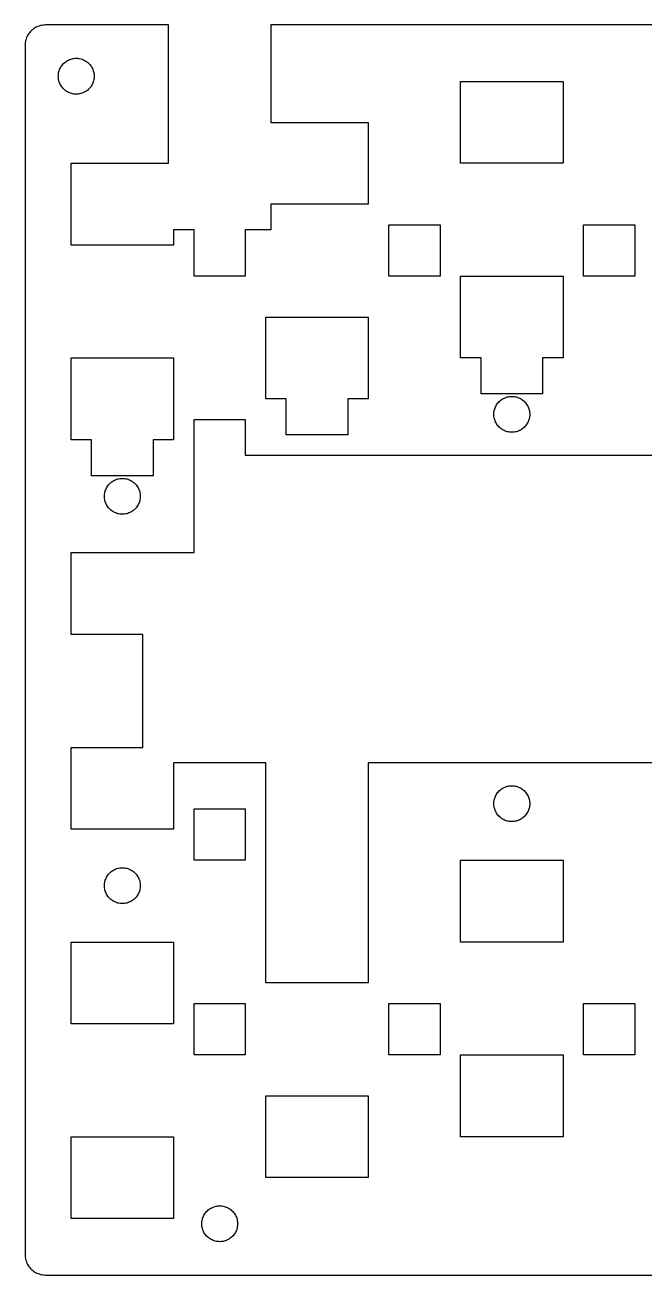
# Model space of a CAD drawing. Header units: metres. Extents: x 0 to 133, y 0 to 122.
# Drawn here: x 0 to 60.5, y 0 to 122 of the extents above; entities that cross this region are included whole.
import ezdxf

# ---------------------------------------------------------------- set-up
doc = ezdxf.new("R2010")
doc.units = ezdxf.units.M

msp = doc.modelspace()

# ---------------------------------------------------------------- linework, layer by layer
for p, q in [((2, 122), (1.8744, 121.996)), ((14, 122), (2, 122)), ((14, 108.5), (14, 122)), ((109, 122), (24, 122)), ((24, 122), (24, 112.5)), ((0.19034, 120.852), (0.14044, 120.736)), ((0.24738, 120.964), (0.19034, 120.852)), ((0.31134, 121.072), (0.24738, 120.964)), ((0.38196, 121.176), (0.31134, 121.072)), ((0.45897, 121.275), (0.38196, 121.176)), ((0.54205, 121.369), (0.45897, 121.275)), ((0.63091, 121.458), (0.54205, 121.369)), ((0.72514, 121.541), (0.63091, 121.458)), ((0.82442, 121.618), (0.72514, 121.541)), ((0.92834, 121.689), (0.82442, 121.618)), ((1.03648, 121.753), (0.92834, 121.689)), ((1.14844, 121.81), (1.03648, 121.753)), ((1.26375, 121.86), (1.14844, 121.81)), ((1.38196, 121.902), (1.26375, 121.86)), ((1.50261, 121.937), (1.38196, 121.902)), ((1.62523, 121.965), (1.50261, 121.937)), ((1.74933, 121.984), (1.62523, 121.965)), ((1.8744, 121.996), (1.74933, 121.984)), ((0.00394, 120.126), (0, 120)), ((0, 120), (0, 2)), ((0.01576, 120.251), (0.00394, 120.126)), ((0.03542, 120.375), (0.01576, 120.251)), ((0.06282, 120.497), (0.03542, 120.375)), ((0.09789, 120.618), (0.06282, 120.497)), ((0.14044, 120.736), (0.09789, 120.618)), ((3.80203, 118.276), (3.88451, 118.348)), ((3.88451, 118.348), (3.97137, 118.416)), ((3.97137, 118.416), (4.0623, 118.478)), ((4.0623, 118.478), (4.15692, 118.534)), ((4.15692, 118.534), (4.25488, 118.583)), ((4.25488, 118.583), (4.35577, 118.627)), ((4.35577, 118.627), (4.45921, 118.664)), ((4.45921, 118.664), (4.56479, 118.695)), ((4.56479, 118.695), (4.67207, 118.719)), ((4.67207, 118.719), (4.78065, 118.736)), ((4.78065, 118.736), (4.89011, 118.747)), ((4.89011, 118.747), (5, 118.75)), ((5, 118.75), (5.10988, 118.747)), ((5.10988, 118.747), (5.21933, 118.736)), ((5.21933, 118.736), (5.32791, 118.719)), ((5.32791, 118.719), (5.4352, 118.695)), ((5.4352, 118.695), (5.54077, 118.664)), ((5.54077, 118.664), (5.64421, 118.627)), ((5.64421, 118.627), (5.7451, 118.583)), ((5.7451, 118.583), (5.84306, 118.534)), ((5.84306, 118.534), (5.93768, 118.478)), ((5.93768, 118.478), (6.02861, 118.416)), ((6.02861, 118.416), (6.11548, 118.348)), ((6.11548, 118.348), (6.19795, 118.276)), ((3.25345, 117.11), (3.26379, 117.219)), ((3.26379, 117.219), (3.28099, 117.328)), ((3.28099, 117.328), (3.30498, 117.435)), ((3.30498, 117.435), (3.33565, 117.541)), ((3.33565, 117.541), (3.37288, 117.644)), ((3.37288, 117.644), (3.41655, 117.745)), ((3.41655, 117.745), (3.46646, 117.843)), ((3.46646, 117.843), (3.52242, 117.938)), ((3.52242, 117.938), (3.58421, 118.029)), ((3.58421, 118.029), (3.6516, 118.115)), ((3.6516, 118.115), (3.7243, 118.198)), ((3.7243, 118.198), (3.80203, 118.276)), ((6.19795, 118.276), (6.27568, 118.198)), ((6.27568, 118.198), (6.34839, 118.115)), ((6.34839, 118.115), (6.41577, 118.029)), ((6.41577, 118.029), (6.47757, 117.938)), ((6.47757, 117.938), (6.53352, 117.843)), ((6.53352, 117.843), (6.58344, 117.745)), ((6.58344, 117.745), (6.62711, 117.644)), ((6.62711, 117.644), (6.66434, 117.541)), ((6.66434, 117.541), (6.69501, 117.435)), ((6.69501, 117.435), (6.71899, 117.328)), ((6.71899, 117.328), (6.73619, 117.219)), ((6.73619, 117.219), (6.74654, 117.11)), ((3.25, 117), (3.25345, 117.11)), ((3.25345, 116.89), (3.25, 117)), ((3.26379, 116.781), (3.25345, 116.89)), ((3.28099, 116.672), (3.26379, 116.781)), ((3.30498, 116.565), (3.28099, 116.672)), ((3.33565, 116.459), (3.30498, 116.565)), ((3.37288, 116.356), (3.33565, 116.459)), ((3.41655, 116.255), (3.37288, 116.356)), ((3.46646, 116.157), (3.41655, 116.255)), ((3.52242, 116.062), (3.46646, 116.157)), ((3.58421, 115.971), (3.52242, 116.062)), ((3.6516, 115.885), (3.58421, 115.971)), ((6.41577, 115.971), (6.34839, 115.885)), ((6.47757, 116.062), (6.41577, 115.971)), ((6.53352, 116.157), (6.47757, 116.062)), ((6.58344, 116.255), (6.53352, 116.157)), ((6.62711, 116.356), (6.58344, 116.255)), ((6.66434, 116.459), (6.62711, 116.356)), ((6.69501, 116.565), (6.66434, 116.459)), ((6.71899, 116.672), (6.69501, 116.565)), ((6.73619, 116.781), (6.71899, 116.672)), ((6.74654, 116.89), (6.73619, 116.781)), ((6.74654, 117.11), (6.75, 117)), ((6.75, 117), (6.74654, 116.89)), ((42.5, 108.5), (42.5, 116.5)), ((42.5, 116.5), (52.5, 116.5)), ((52.5, 116.5), (52.5, 108.5)), ((3.7243, 115.802), (3.6516, 115.885)), ((3.80203, 115.724), (3.7243, 115.802)), ((3.88451, 115.652), (3.80203, 115.724)), ((3.97137, 115.584), (3.88451, 115.652)), ((4.0623, 115.522), (3.97137, 115.584)), ((4.15692, 115.466), (4.0623, 115.522)), ((4.25488, 115.417), (4.15692, 115.466)), ((4.35577, 115.373), (4.25488, 115.417)), ((4.45921, 115.336), (4.35577, 115.373)), ((4.56479, 115.305), (4.45921, 115.336)), ((4.67207, 115.281), (4.56479, 115.305)), ((4.78065, 115.264), (4.67207, 115.281)), ((4.89011, 115.253), (4.78065, 115.264)), ((5, 115.25), (4.89011, 115.253)), ((5.10988, 115.253), (5, 115.25)), ((5.21933, 115.264), (5.10988, 115.253)), ((5.32791, 115.281), (5.21933, 115.264)), ((5.4352, 115.305), (5.32791, 115.281)), ((5.54077, 115.336), (5.4352, 115.305)), ((5.64421, 115.373), (5.54077, 115.336)), ((5.7451, 115.417), (5.64421, 115.373)), ((5.84306, 115.466), (5.7451, 115.417)), ((5.93768, 115.522), (5.84306, 115.466)), ((6.02861, 115.584), (5.93768, 115.522)), ((6.11548, 115.652), (6.02861, 115.584)), ((6.19795, 115.724), (6.11548, 115.652)), ((6.27568, 115.802), (6.19795, 115.724)), ((6.34839, 115.885), (6.27568, 115.802)), ((24, 112.5), (33.5, 112.5)), ((33.5, 112.5), (33.5, 104.5)), ((4.5, 100.5), (4.5, 108.5)), ((4.5, 108.5), (14, 108.5)), ((52.5, 108.5), (42.5, 108.5)), ((33.5, 104.5), (24, 104.5)), ((24, 104.5), (24, 102)), ((35.5, 97.5), (35.5, 102.5)), ((35.5, 102.5), (40.5, 102.5)), ((40.5, 102.5), (40.5, 97.5)), ((54.5, 97.5), (54.5, 102.5)), ((54.5, 102.5), (59.5, 102.5)), ((59.5, 102.5), (59.5, 97.5)), ((16.5, 102), (14.5, 102)), ((14.5, 102), (14.5, 100.5)), ((16.5, 97.5), (16.5, 102)), ((24, 102), (21.5, 102)), ((21.5, 102), (21.5, 97.5)), ((14.5, 100.5), (4.5, 100.5)), ((21.5, 97.5), (16.5, 97.5)), ((40.5, 97.5), (35.5, 97.5)), ((42.5, 89.5), (42.5, 97.5)), ((42.5, 97.5), (52.5, 97.5)), ((52.5, 97.5), (52.5, 89.5)), ((59.5, 97.5), (54.5, 97.5)), ((23.5, 85.5), (23.5, 93.5)), ((23.5, 93.5), (33.5, 93.5)), ((33.5, 93.5), (33.5, 85.5)), ((4.5, 81.5), (4.5, 89.5)), ((4.5, 89.5), (14.5, 89.5)), ((14.5, 89.5), (14.5, 81.5)), ((44.5, 89.5), (42.5, 89.5)), ((44.5, 86), (44.5, 89.5)), ((52.5, 89.5), (50.5, 89.5)), ((50.5, 89.5), (50.5, 86)), ((25.5, 85.5), (23.5, 85.5)), ((25.5, 82), (25.5, 85.5)), ((33.5, 85.5), (31.5, 85.5)), ((31.5, 85.5), (31.5, 82)), ((50.5, 86), (44.5, 86)), ((46.3845, 85.3484), (46.4714, 85.4158)), ((46.4714, 85.4158), (46.5623, 85.4776)), ((46.5623, 85.4776), (46.6569, 85.5335)), ((46.6569, 85.5335), (46.7549, 85.5835)), ((46.7549, 85.5835), (46.8558, 85.6271)), ((46.8558, 85.6271), (46.9592, 85.6644)), ((46.9592, 85.6644), (47.0648, 85.695)), ((47.0648, 85.695), (47.1721, 85.719)), ((47.1721, 85.719), (47.2807, 85.7362)), ((47.2807, 85.7362), (47.3901, 85.7465)), ((47.3901, 85.7465), (47.5, 85.75)), ((47.5, 85.75), (47.6099, 85.7465)), ((47.6099, 85.7465), (47.7193, 85.7362)), ((47.7193, 85.7362), (47.8279, 85.719)), ((47.8279, 85.719), (47.9352, 85.695)), ((47.9352, 85.695), (48.0408, 85.6644)), ((48.0408, 85.6644), (48.1442, 85.6271)), ((48.1442, 85.6271), (48.2451, 85.5835)), ((48.2451, 85.5835), (48.3431, 85.5335)), ((48.3431, 85.5335), (48.4377, 85.4776)), ((48.4377, 85.4776), (48.5286, 85.4158)), ((48.5286, 85.4158), (48.6155, 85.3484)), ((45.7534, 84.1099), (45.7638, 84.2193)), ((45.7638, 84.2193), (45.781, 84.3279)), ((45.781, 84.3279), (45.805, 84.4352)), ((45.805, 84.4352), (45.8356, 84.5408)), ((45.8356, 84.5408), (45.8729, 84.6442)), ((45.8729, 84.6442), (45.9165, 84.7451)), ((45.9165, 84.7451), (45.9665, 84.8431)), ((45.9665, 84.8431), (46.0224, 84.9377)), ((46.0224, 84.9377), (46.0842, 85.0286)), ((46.0842, 85.0286), (46.1516, 85.1155)), ((46.1516, 85.1155), (46.2243, 85.198)), ((46.2243, 85.198), (46.302, 85.2757)), ((46.302, 85.2757), (46.3845, 85.3484)), ((48.6155, 85.3484), (48.698, 85.2757)), ((48.698, 85.2757), (48.7757, 85.198)), ((48.7757, 85.198), (48.8484, 85.1155)), ((48.8484, 85.1155), (48.9158, 85.0286)), ((48.9158, 85.0286), (48.9776, 84.9377)), ((48.9776, 84.9377), (49.0335, 84.8431)), ((49.0335, 84.8431), (49.0834, 84.7451)), ((49.0834, 84.7451), (49.1271, 84.6442)), ((49.1271, 84.6442), (49.1643, 84.5408)), ((49.1643, 84.5408), (49.195, 84.4352)), ((49.195, 84.4352), (49.219, 84.3279)), ((49.219, 84.3279), (49.2362, 84.2193)), ((49.2362, 84.2193), (49.2465, 84.1099)), ((16.5, 70.5), (16.5, 83.5)), ((16.5, 83.5), (21.5, 83.5)), ((21.5, 83.5), (21.5, 80)), ((45.75, 84), (45.7534, 84.1099)), ((45.7534, 83.8901), (45.75, 84)), ((45.7638, 83.7807), (45.7534, 83.8901)), ((45.781, 83.6721), (45.7638, 83.7807)), ((45.805, 83.5648), (45.781, 83.6721)), ((45.8356, 83.4592), (45.805, 83.5648)), ((45.8729, 83.3558), (45.8356, 83.4592)), ((45.9165, 83.2549), (45.8729, 83.3558)), ((45.9665, 83.1569), (45.9165, 83.2549)), ((46.0224, 83.0623), (45.9665, 83.1569)), ((46.0842, 82.9714), (46.0224, 83.0623)), ((46.1516, 82.8845), (46.0842, 82.9714)), ((48.9158, 82.9714), (48.8484, 82.8845)), ((48.9776, 83.0623), (48.9158, 82.9714)), ((49.0335, 83.1569), (48.9776, 83.0623)), ((49.0834, 83.2549), (49.0335, 83.1569)), ((49.1271, 83.3558), (49.0834, 83.2549)), ((49.1643, 83.4592), (49.1271, 83.3558)), ((49.195, 83.5648), (49.1643, 83.4592)), ((49.219, 83.6721), (49.195, 83.5648)), ((49.2362, 83.7807), (49.219, 83.6721)), ((49.2465, 83.8901), (49.2362, 83.7807)), ((49.2465, 84.1099), (49.25, 84)), ((49.25, 84), (49.2465, 83.8901)), ((31.5, 82), (25.5, 82)), ((46.2243, 82.802), (46.1516, 82.8845)), ((46.302, 82.7243), (46.2243, 82.802)), ((46.3845, 82.6516), (46.302, 82.7243)), ((46.4714, 82.5842), (46.3845, 82.6516)), ((46.5623, 82.5224), (46.4714, 82.5842)), ((46.6569, 82.4665), (46.5623, 82.5224)), ((46.7549, 82.4165), (46.6569, 82.4665)), ((46.8558, 82.3729), (46.7549, 82.4165)), ((46.9592, 82.3356), (46.8558, 82.3729)), ((47.0648, 82.305), (46.9592, 82.3356)), ((47.1721, 82.281), (47.0648, 82.305)), ((47.2807, 82.2638), (47.1721, 82.281)), ((47.3901, 82.2534), (47.2807, 82.2638)), ((47.5, 82.25), (47.3901, 82.2534)), ((47.6099, 82.2534), (47.5, 82.25)), ((47.7193, 82.2638), (47.6099, 82.2534)), ((47.8279, 82.281), (47.7193, 82.2638)), ((47.9352, 82.305), (47.8279, 82.281)), ((48.0408, 82.3356), (47.9352, 82.305)), ((48.1442, 82.3729), (48.0408, 82.3356)), ((48.2451, 82.4165), (48.1442, 82.3729)), ((48.3431, 82.4665), (48.2451, 82.4165)), ((48.4377, 82.5224), (48.3431, 82.4665)), ((48.5286, 82.5842), (48.4377, 82.5224)), ((48.6155, 82.6516), (48.5286, 82.5842)), ((48.698, 82.7243), (48.6155, 82.6516)), ((48.7757, 82.802), (48.698, 82.7243)), ((48.8484, 82.8845), (48.7757, 82.802)), ((6.5, 81.5), (4.5, 81.5)), ((6.5, 78), (6.5, 81.5)), ((14.5, 81.5), (12.5, 81.5)), ((12.5, 81.5), (12.5, 78)), ((21.5, 80), (111.5, 80)), ((12.5, 78), (6.5, 78)), ((7.96646, 76.8431), (8.02242, 76.9377)), ((8.02242, 76.9377), (8.08421, 77.0286)), ((8.08421, 77.0286), (8.1516, 77.1155)), ((8.1516, 77.1155), (8.2243, 77.198)), ((8.2243, 77.198), (8.30203, 77.2757)), ((8.30203, 77.2757), (8.38451, 77.3484)), ((8.38451, 77.3484), (8.47137, 77.4158)), ((8.47137, 77.4158), (8.5623, 77.4776)), ((8.5623, 77.4776), (8.65692, 77.5335)), ((8.65692, 77.5335), (8.75488, 77.5835)), ((8.75488, 77.5835), (8.85577, 77.6271)), ((8.85577, 77.6271), (8.95921, 77.6644)), ((8.95921, 77.6644), (9.06479, 77.695)), ((9.06479, 77.695), (9.17207, 77.719)), ((9.17207, 77.719), (9.28065, 77.7362)), ((9.28065, 77.7362), (9.39011, 77.7465)), ((9.39011, 77.7465), (9.5, 77.75)), ((9.5, 77.75), (9.60988, 77.7465)), ((9.60988, 77.7465), (9.71933, 77.7362)), ((9.71933, 77.7362), (9.82791, 77.719)), ((9.82791, 77.719), (9.9352, 77.695)), ((9.9352, 77.695), (10.0408, 77.6644)), ((10.0408, 77.6644), (10.1442, 77.6271)), ((10.1442, 77.6271), (10.2451, 77.5835)), ((10.2451, 77.5835), (10.3431, 77.5335)), ((10.3431, 77.5335), (10.4377, 77.4776)), ((10.4377, 77.4776), (10.5286, 77.4158)), ((10.5286, 77.4158), (10.6155, 77.3484)), ((10.6155, 77.3484), (10.698, 77.2757)), ((10.698, 77.2757), (10.7757, 77.198)), ((10.7757, 77.198), (10.8484, 77.1155)), ((10.8484, 77.1155), (10.9158, 77.0286)), ((10.9158, 77.0286), (10.9776, 76.9377)), ((10.9776, 76.9377), (11.0335, 76.8431)), ((7.75, 76), (7.75345, 76.1099)), ((7.75345, 75.8901), (7.75, 76)), ((7.75345, 76.1099), (7.76379, 76.2193)), ((7.76379, 75.7807), (7.75345, 75.8901)), ((7.76379, 76.2193), (7.78099, 76.3279)), ((7.78099, 75.6721), (7.76379, 75.7807)), ((7.78099, 76.3279), (7.80498, 76.4352)), ((7.80498, 75.5648), (7.78099, 75.6721)), ((7.80498, 76.4352), (7.83565, 76.5408)), ((7.83565, 76.5408), (7.87288, 76.6442)), ((7.87288, 76.6442), (7.91655, 76.7451)), ((7.91655, 76.7451), (7.96646, 76.8431)), ((11.0335, 76.8431), (11.0834, 76.7451)), ((11.0834, 76.7451), (11.1271, 76.6442)), ((11.1271, 76.6442), (11.1643, 76.5408)), ((11.1643, 76.5408), (11.195, 76.4352)), ((11.195, 76.4352), (11.219, 76.3279)), ((11.219, 75.6721), (11.195, 75.5648)), ((11.219, 76.3279), (11.2362, 76.2193)), ((11.2362, 75.7807), (11.219, 75.6721)), ((11.2362, 76.2193), (11.2465, 76.1099)), ((11.2465, 75.8901), (11.2362, 75.7807)), ((11.2465, 76.1099), (11.25, 76)), ((11.25, 76), (11.2465, 75.8901)), ((7.83565, 75.4592), (7.80498, 75.5648)), ((7.87288, 75.3558), (7.83565, 75.4592)), ((7.91655, 75.2549), (7.87288, 75.3558)), ((7.96646, 75.1569), (7.91655, 75.2549)), ((8.02242, 75.0623), (7.96646, 75.1569)), ((8.08421, 74.9714), (8.02242, 75.0623)), ((8.1516, 74.8845), (8.08421, 74.9714)), ((8.2243, 74.802), (8.1516, 74.8845)), ((8.30203, 74.7243), (8.2243, 74.802)), ((8.38451, 74.6516), (8.30203, 74.7243)), ((8.47137, 74.5842), (8.38451, 74.6516)), ((8.5623, 74.5224), (8.47137, 74.5842)), ((8.65692, 74.4665), (8.5623, 74.5224)), ((8.75488, 74.4165), (8.65692, 74.4665)), ((10.3431, 74.4665), (10.2451, 74.4165)), ((10.4377, 74.5224), (10.3431, 74.4665)), ((10.5286, 74.5842), (10.4377, 74.5224)), ((10.6155, 74.6516), (10.5286, 74.5842)), ((10.698, 74.7243), (10.6155, 74.6516)), ((10.7757, 74.802), (10.698, 74.7243)), ((10.8484, 74.8845), (10.7757, 74.802)), ((10.9158, 74.9714), (10.8484, 74.8845)), ((10.9776, 75.0623), (10.9158, 74.9714)), ((11.0335, 75.1569), (10.9776, 75.0623)), ((11.0834, 75.2549), (11.0335, 75.1569)), ((11.1271, 75.3558), (11.0834, 75.2549)), ((11.1643, 75.4592), (11.1271, 75.3558)), ((11.195, 75.5648), (11.1643, 75.4592)), ((8.85577, 74.3729), (8.75488, 74.4165)), ((8.95921, 74.3356), (8.85577, 74.3729)), ((9.06479, 74.305), (8.95921, 74.3356)), ((9.17207, 74.281), (9.06479, 74.305)), ((9.28065, 74.2638), (9.17207, 74.281)), ((9.39011, 74.2534), (9.28065, 74.2638)), ((9.5, 74.25), (9.39011, 74.2534)), ((9.60988, 74.2534), (9.5, 74.25)), ((9.71933, 74.2638), (9.60988, 74.2534)), ((9.82791, 74.281), (9.71933, 74.2638)), ((9.9352, 74.305), (9.82791, 74.281)), ((10.0408, 74.3356), (9.9352, 74.305)), ((10.1442, 74.3729), (10.0408, 74.3356)), ((10.2451, 74.4165), (10.1442, 74.3729)), ((4.5, 62.5), (4.5, 70.5)), ((4.5, 70.5), (16.5, 70.5)), ((11.5, 62.5), (4.5, 62.5)), ((11.5, 51.5), (11.5, 62.5)), ((4.5, 43.5), (4.5, 51.5)), ((4.5, 51.5), (11.5, 51.5)), ((23.5, 50), (14.5, 50)), ((14.5, 50), (14.5, 43.5)), ((23.5, 28.5), (23.5, 50)), ((99.5, 50), (33.5, 50)), ((33.5, 50), (33.5, 28.5)), ((46.6569, 47.5335), (46.7549, 47.5834)), ((46.7549, 47.5834), (46.8558, 47.6271)), ((46.8558, 47.6271), (46.9592, 47.6643)), ((46.9592, 47.6643), (47.0648, 47.695)), ((47.0648, 47.695), (47.1721, 47.719)), ((47.1721, 47.719), (47.2807, 47.7362)), ((47.2807, 47.7362), (47.3901, 47.7465)), ((47.3901, 47.7465), (47.5, 47.75)), ((47.5, 47.75), (47.6099, 47.7465)), ((47.6099, 47.7465), (47.7193, 47.7362)), ((47.7193, 47.7362), (47.8279, 47.719)), ((47.8279, 47.719), (47.9352, 47.695)), ((47.9352, 47.695), (48.0408, 47.6643)), ((48.0408, 47.6643), (48.1442, 47.6271)), ((48.1442, 47.6271), (48.2451, 47.5834)), ((48.2451, 47.5834), (48.3431, 47.5335)), ((45.781, 46.3279), (45.805, 46.4352)), ((45.805, 46.4352), (45.8356, 46.5408)), ((45.8356, 46.5408), (45.8729, 46.6442)), ((45.8729, 46.6442), (45.9165, 46.7451)), ((45.9165, 46.7451), (45.9665, 46.8431)), ((45.9665, 46.8431), (46.0224, 46.9377)), ((46.0224, 46.9377), (46.0842, 47.0286)), ((46.0842, 47.0286), (46.1516, 47.1155)), ((46.1516, 47.1155), (46.2243, 47.198)), ((46.2243, 47.198), (46.302, 47.2757)), ((46.302, 47.2757), (46.3845, 47.3484)), ((46.3845, 47.3484), (46.4714, 47.4158)), ((46.4714, 47.4158), (46.5623, 47.4776)), ((46.5623, 47.4776), (46.6569, 47.5335)), ((48.3431, 47.5335), (48.4377, 47.4776)), ((48.4377, 47.4776), (48.5286, 47.4158)), ((48.5286, 47.4158), (48.6155, 47.3484)), ((48.6155, 47.3484), (48.698, 47.2757)), ((48.698, 47.2757), (48.7757, 47.198)), ((48.7757, 47.198), (48.8484, 47.1155)), ((48.8484, 47.1155), (48.9158, 47.0286)), ((48.9158, 47.0286), (48.9776, 46.9377)), ((48.9776, 46.9377), (49.0335, 46.8431)), ((49.0335, 46.8431), (49.0834, 46.7451)), ((49.0834, 46.7451), (49.1271, 46.6442)), ((49.1271, 46.6442), (49.1643, 46.5408)), ((49.1643, 46.5408), (49.195, 46.4352)), ((49.195, 46.4352), (49.219, 46.3279)), ((16.5, 40.5), (16.5, 45.5)), ((16.5, 45.5), (21.5, 45.5)), ((21.5, 45.5), (21.5, 40.5)), ((45.75, 46), (45.7534, 46.1099)), ((45.7534, 45.8901), (45.75, 46)), ((45.7534, 46.1099), (45.7638, 46.2193)), ((45.7638, 45.7807), (45.7534, 45.8901)), ((45.7638, 46.2193), (45.781, 46.3279)), ((45.781, 45.6721), (45.7638, 45.7807)), ((45.805, 45.5648), (45.781, 45.6721)), ((45.8356, 45.4592), (45.805, 45.5648)), ((45.8729, 45.3558), (45.8356, 45.4592)), ((45.9165, 45.2549), (45.8729, 45.3558)), ((45.9665, 45.1569), (45.9165, 45.2549)), ((46.0224, 45.0623), (45.9665, 45.1569)), ((49.0335, 45.1569), (48.9776, 45.0623)), ((49.0834, 45.2549), (49.0335, 45.1569)), ((49.1271, 45.3558), (49.0834, 45.2549)), ((49.1643, 45.4592), (49.1271, 45.3558)), ((49.195, 45.5648), (49.1643, 45.4592)), ((49.219, 45.6721), (49.195, 45.5648)), ((49.219, 46.3279), (49.2362, 46.2193)), ((49.2362, 45.7807), (49.219, 45.6721)), ((49.2362, 46.2193), (49.2465, 46.1099)), ((49.2465, 45.8901), (49.2362, 45.7807)), ((49.2465, 46.1099), (49.25, 46)), ((49.25, 46), (49.2465, 45.8901)), ((46.0842, 44.9714), (46.0224, 45.0623)), ((46.1516, 44.8845), (46.0842, 44.9714)), ((46.2243, 44.802), (46.1516, 44.8845)), ((46.302, 44.7243), (46.2243, 44.802)), ((46.3845, 44.6516), (46.302, 44.7243)), ((46.4714, 44.5842), (46.3845, 44.6516)), ((46.5623, 44.5224), (46.4714, 44.5842)), ((46.6569, 44.4665), (46.5623, 44.5224)), ((46.7549, 44.4165), (46.6569, 44.4665)), ((46.8558, 44.3729), (46.7549, 44.4165)), ((46.9592, 44.3356), (46.8558, 44.3729)), ((47.0648, 44.305), (46.9592, 44.3356)), ((47.1721, 44.281), (47.0648, 44.305)), ((47.2807, 44.2638), (47.1721, 44.281)), ((47.3901, 44.2534), (47.2807, 44.2638)), ((47.5, 44.25), (47.3901, 44.2534)), ((47.6099, 44.2534), (47.5, 44.25)), ((47.7193, 44.2638), (47.6099, 44.2534)), ((47.8279, 44.281), (47.7193, 44.2638)), ((47.9352, 44.305), (47.8279, 44.281)), ((48.0408, 44.3356), (47.9352, 44.305)), ((48.1442, 44.3729), (48.0408, 44.3356)), ((48.2451, 44.4165), (48.1442, 44.3729)), ((48.3431, 44.4665), (48.2451, 44.4165)), ((48.4377, 44.5224), (48.3431, 44.4665)), ((48.5286, 44.5842), (48.4377, 44.5224)), ((48.6155, 44.6516), (48.5286, 44.5842)), ((48.698, 44.7243), (48.6155, 44.6516)), ((48.7757, 44.802), (48.698, 44.7243)), ((48.8484, 44.8845), (48.7757, 44.802)), ((48.9158, 44.9714), (48.8484, 44.8845)), ((48.9776, 45.0623), (48.9158, 44.9714)), ((14.5, 43.5), (4.5, 43.5)), ((21.5, 40.5), (16.5, 40.5)), ((42.5, 32.5), (42.5, 40.5)), ((42.5, 40.5), (52.5, 40.5)), ((52.5, 40.5), (52.5, 32.5)), ((8.08421, 39.0286), (8.1516, 39.1155)), ((8.1516, 39.1155), (8.2243, 39.198)), ((8.2243, 39.198), (8.30203, 39.2757)), ((8.30203, 39.2757), (8.38451, 39.3484)), ((8.38451, 39.3484), (8.47137, 39.4158)), ((8.47137, 39.4158), (8.5623, 39.4776)), ((8.5623, 39.4776), (8.65692, 39.5335)), ((8.65692, 39.5335), (8.75488, 39.5834)), ((8.75488, 39.5834), (8.85577, 39.6271)), ((8.85577, 39.6271), (8.95921, 39.6643)), ((8.95921, 39.6643), (9.06479, 39.695)), ((9.06479, 39.695), (9.17207, 39.719)), ((9.17207, 39.719), (9.28065, 39.7362)), ((9.28065, 39.7362), (9.39011, 39.7465)), ((9.39011, 39.7465), (9.5, 39.75)), ((9.5, 39.75), (9.60988, 39.7465)), ((9.60988, 39.7465), (9.71933, 39.7362)), ((9.71933, 39.7362), (9.82791, 39.719)), ((9.82791, 39.719), (9.9352, 39.695)), ((9.9352, 39.695), (10.0408, 39.6643)), ((10.0408, 39.6643), (10.1442, 39.6271)), ((10.1442, 39.6271), (10.2451, 39.5834)), ((10.2451, 39.5834), (10.3431, 39.5335)), ((10.3431, 39.5335), (10.4377, 39.4776)), ((10.4377, 39.4776), (10.5286, 39.4158)), ((10.5286, 39.4158), (10.6155, 39.3484)), ((10.6155, 39.3484), (10.698, 39.2757)), ((10.698, 39.2757), (10.7757, 39.198)), ((10.7757, 39.198), (10.8484, 39.1155)), ((10.8484, 39.1155), (10.9158, 39.0286)), ((7.75, 38), (7.75345, 38.1099)), ((7.75345, 37.8901), (7.75, 38)), ((7.75345, 38.1099), (7.76379, 38.2193)), ((7.76379, 37.7807), (7.75345, 37.8901)), ((7.76379, 38.2193), (7.78099, 38.3279)), ((7.78099, 38.3279), (7.80498, 38.4352)), ((7.80498, 38.4352), (7.83565, 38.5408)), ((7.83565, 38.5408), (7.87288, 38.6442)), ((7.87288, 38.6442), (7.91655, 38.7451)), ((7.91655, 38.7451), (7.96646, 38.8431)), ((7.96646, 38.8431), (8.02242, 38.9377)), ((8.02242, 38.9377), (8.08421, 39.0286)), ((10.9158, 39.0286), (10.9776, 38.9377)), ((10.9776, 38.9377), (11.0335, 38.8431)), ((11.0335, 38.8431), (11.0834, 38.7451)), ((11.0834, 38.7451), (11.1271, 38.6442)), ((11.1271, 38.6442), (11.1643, 38.5408)), ((11.1643, 38.5408), (11.195, 38.4352)), ((11.195, 38.4352), (11.219, 38.3279)), ((11.219, 38.3279), (11.2362, 38.2193)), ((11.2362, 38.2193), (11.2465, 38.1099)), ((11.2465, 37.8901), (11.2362, 37.7807)), ((11.2465, 38.1099), (11.25, 38)), ((11.25, 38), (11.2465, 37.8901)), ((7.78099, 37.6721), (7.76379, 37.7807)), ((7.80498, 37.5648), (7.78099, 37.6721)), ((7.83565, 37.4592), (7.80498, 37.5648)), ((7.87288, 37.3558), (7.83565, 37.4592)), ((7.91655, 37.2549), (7.87288, 37.3558)), ((7.96646, 37.1569), (7.91655, 37.2549)), ((8.02242, 37.0623), (7.96646, 37.1569)), ((8.08421, 36.9714), (8.02242, 37.0623)), ((8.1516, 36.8845), (8.08421, 36.9714)), ((8.2243, 36.802), (8.1516, 36.8845)), ((8.30203, 36.7243), (8.2243, 36.802)), ((8.38451, 36.6516), (8.30203, 36.7243)), ((8.47137, 36.5842), (8.38451, 36.6516)), ((10.6155, 36.6516), (10.5286, 36.5842)), ((10.698, 36.7243), (10.6155, 36.6516)), ((10.7757, 36.802), (10.698, 36.7243)), ((10.8484, 36.8845), (10.7757, 36.802)), ((10.9158, 36.9714), (10.8484, 36.8845)), ((10.9776, 37.0623), (10.9158, 36.9714)), ((11.0335, 37.1569), (10.9776, 37.0623)), ((11.0834, 37.2549), (11.0335, 37.1569)), ((11.1271, 37.3558), (11.0834, 37.2549)), ((11.1643, 37.4592), (11.1271, 37.3558)), ((11.195, 37.5648), (11.1643, 37.4592)), ((11.219, 37.6721), (11.195, 37.5648)), ((11.2362, 37.7807), (11.219, 37.6721)), ((8.5623, 36.5224), (8.47137, 36.5842)), ((8.65692, 36.4665), (8.5623, 36.5224)), ((8.75488, 36.4165), (8.65692, 36.4665)), ((8.85577, 36.3729), (8.75488, 36.4165)), ((8.95921, 36.3356), (8.85577, 36.3729)), ((9.06479, 36.305), (8.95921, 36.3356)), ((9.17207, 36.281), (9.06479, 36.305)), ((9.28065, 36.2638), (9.17207, 36.281)), ((9.39011, 36.2534), (9.28065, 36.2638)), ((9.5, 36.25), (9.39011, 36.2534)), ((9.60988, 36.2534), (9.5, 36.25)), ((9.71933, 36.2638), (9.60988, 36.2534)), ((9.82791, 36.281), (9.71933, 36.2638)), ((9.9352, 36.305), (9.82791, 36.281)), ((10.0408, 36.3356), (9.9352, 36.305)), ((10.1442, 36.3729), (10.0408, 36.3356)), ((10.2451, 36.4165), (10.1442, 36.3729)), ((10.3431, 36.4665), (10.2451, 36.4165)), ((10.4377, 36.5224), (10.3431, 36.4665)), ((10.5286, 36.5842), (10.4377, 36.5224)), ((4.5, 24.5), (4.5, 32.5)), ((4.5, 32.5), (14.5, 32.5)), ((14.5, 32.5), (14.5, 24.5)), ((52.5, 32.5), (42.5, 32.5)), ((33.5, 28.5), (23.5, 28.5)), ((16.5, 21.5), (16.5, 26.5)), ((16.5, 26.5), (21.5, 26.5)), ((21.5, 26.5), (21.5, 21.5)), ((35.5, 21.5), (35.5, 26.5)), ((35.5, 26.5), (40.5, 26.5)), ((40.5, 26.5), (40.5, 21.5)), ((54.5, 21.5), (54.5, 26.5)), ((54.5, 26.5), (59.5, 26.5)), ((59.5, 26.5), (59.5, 21.5)), ((14.5, 24.5), (4.5, 24.5)), ((21.5, 21.5), (16.5, 21.5)), ((40.5, 21.5), (35.5, 21.5)), ((42.5, 13.5), (42.5, 21.5)), ((42.5, 21.5), (52.5, 21.5)), ((52.5, 21.5), (52.5, 13.5)), ((59.5, 21.5), (54.5, 21.5)), ((23.5, 9.5), (23.5, 17.5)), ((23.5, 17.5), (33.5, 17.5)), ((33.5, 17.5), (33.5, 9.5)), ((4.5, 5.5), (4.5, 13.5)), ((4.5, 13.5), (14.5, 13.5)), ((14.5, 13.5), (14.5, 5.5)), ((52.5, 13.5), (42.5, 13.5)), ((33.5, 9.5), (23.5, 9.5)), ((17.5842, 6.02861), (17.6516, 6.11548)), ((17.6516, 6.11548), (17.7243, 6.19795)), ((17.7243, 6.19795), (17.802, 6.27568)), ((17.802, 6.27568), (17.8845, 6.34839)), ((17.8845, 6.34839), (17.9714, 6.41577)), ((17.9714, 6.41577), (18.0623, 6.47757)), ((18.0623, 6.47757), (18.1569, 6.53352)), ((18.1569, 6.53352), (18.2549, 6.58344)), ((18.2549, 6.58344), (18.3558, 6.62711)), ((18.3558, 6.62711), (18.4592, 6.66434)), ((18.4592, 6.66434), (18.5648, 6.69501)), ((18.5648, 6.69501), (18.6721, 6.71899)), ((18.6721, 6.71899), (18.7807, 6.73619)), ((18.7807, 6.73619), (18.8901, 6.74654)), ((18.8901, 6.74654), (19, 6.75)), ((19, 6.75), (19.1099, 6.74654)), ((19.1099, 6.74654), (19.2193, 6.73619)), ((19.2193, 6.73619), (19.3279, 6.71899)), ((19.3279, 6.71899), (19.4352, 6.69501)), ((19.4352, 6.69501), (19.5408, 6.66434)), ((19.5408, 6.66434), (19.6442, 6.62711)), ((19.6442, 6.62711), (19.7451, 6.58344)), ((19.7451, 6.58344), (19.8431, 6.53352)), ((19.8431, 6.53352), (19.9377, 6.47757)), ((19.9377, 6.47757), (20.0286, 6.41577)), ((20.0286, 6.41577), (20.1155, 6.34839)), ((20.1155, 6.34839), (20.198, 6.27568)), ((20.198, 6.27568), (20.2757, 6.19795)), ((20.2757, 6.19795), (20.3484, 6.11548)), ((20.3484, 6.11548), (20.4158, 6.02861)), ((14.5, 5.5), (4.5, 5.5)), ((17.25, 5), (17.2534, 5.10988)), ((17.2534, 4.89011), (17.25, 5)), ((17.2534, 5.10988), (17.2638, 5.21933)), ((17.2638, 4.78065), (17.2534, 4.89011)), ((17.2638, 5.21933), (17.281, 5.32791)), ((17.281, 5.32791), (17.305, 5.4352)), ((17.305, 5.4352), (17.3356, 5.54077)), ((17.3356, 5.54077), (17.3729, 5.64421)), ((17.3729, 5.64421), (17.4165, 5.7451)), ((17.4165, 5.7451), (17.4665, 5.84306)), ((17.4665, 5.84306), (17.5224, 5.93768)), ((17.5224, 5.93768), (17.5842, 6.02861)), ((20.4158, 6.02861), (20.4776, 5.93768)), ((20.4776, 5.93768), (20.5335, 5.84306)), ((20.5335, 5.84306), (20.5834, 5.7451)), ((20.5834, 5.7451), (20.6271, 5.64421)), ((20.6271, 5.64421), (20.6643, 5.54077)), ((20.6643, 5.54077), (20.695, 5.4352)), ((20.695, 5.4352), (20.719, 5.32791)), ((20.719, 5.32791), (20.7362, 5.21933)), ((20.7362, 5.21933), (20.7465, 5.10988)), ((20.7465, 4.89011), (20.7362, 4.78065)), ((20.7465, 5.10988), (20.75, 5)), ((20.75, 5), (20.7465, 4.89011)), ((17.281, 4.67207), (17.2638, 4.78065)), ((17.305, 4.56479), (17.281, 4.67207)), ((17.3356, 4.45921), (17.305, 4.56479)), ((17.3729, 4.35577), (17.3356, 4.45921)), ((17.4165, 4.25488), (17.3729, 4.35577)), ((17.4665, 4.15692), (17.4165, 4.25488)), ((17.5224, 4.0623), (17.4665, 4.15692)), ((17.5842, 3.97137), (17.5224, 4.0623)), ((17.6516, 3.88451), (17.5842, 3.97137)), ((17.7243, 3.80203), (17.6516, 3.88451)), ((17.802, 3.7243), (17.7243, 3.80203)), ((17.8845, 3.6516), (17.802, 3.7243)), ((20.198, 3.7243), (20.1155, 3.6516)), ((20.2757, 3.80203), (20.198, 3.7243)), ((20.3484, 3.88451), (20.2757, 3.80203)), ((20.4158, 3.97137), (20.3484, 3.88451)), ((20.4776, 4.0623), (20.4158, 3.97137)), ((20.5335, 4.15692), (20.4776, 4.0623)), ((20.5834, 4.25488), (20.5335, 4.15692)), ((20.6271, 4.35577), (20.5834, 4.25488)), ((20.6643, 4.45921), (20.6271, 4.35577)), ((20.695, 4.56479), (20.6643, 4.45921)), ((20.719, 4.67207), (20.695, 4.56479)), ((20.7362, 4.78065), (20.719, 4.67207)), ((17.9714, 3.58421), (17.8845, 3.6516)), ((18.0623, 3.52242), (17.9714, 3.58421)), ((18.1569, 3.46646), (18.0623, 3.52242)), ((18.2549, 3.41655), (18.1569, 3.46646)), ((18.3558, 3.37288), (18.2549, 3.41655)), ((18.4592, 3.33565), (18.3558, 3.37288)), ((18.5648, 3.30498), (18.4592, 3.33565)), ((18.6721, 3.28099), (18.5648, 3.30498)), ((18.7807, 3.26379), (18.6721, 3.28099)), ((18.8901, 3.25345), (18.7807, 3.26379)), ((19, 3.25), (18.8901, 3.25345)), ((19.1099, 3.25345), (19, 3.25)), ((19.2193, 3.26379), (19.1099, 3.25345)), ((19.3279, 3.28099), (19.2193, 3.26379)), ((19.4352, 3.30498), (19.3279, 3.28099)), ((19.5408, 3.33565), (19.4352, 3.30498)), ((19.6442, 3.37288), (19.5408, 3.33565)), ((19.7451, 3.41655), (19.6442, 3.37288)), ((19.8431, 3.46646), (19.7451, 3.41655)), ((19.9377, 3.52242), (19.8431, 3.46646)), ((20.0286, 3.58421), (19.9377, 3.52242)), ((20.1155, 3.6516), (20.0286, 3.58421)), ((0, 2), (0.00394, 1.8744)), ((0.00394, 1.8744), (0.01576, 1.74933)), ((0.01576, 1.74933), (0.03542, 1.62523)), ((0.03542, 1.62523), (0.06282, 1.50261)), ((0.06282, 1.50261), (0.09789, 1.38196)), ((0.09789, 1.38196), (0.14044, 1.26375)), ((0.14044, 1.26375), (0.19034, 1.14844)), ((0.19034, 1.14844), (0.24738, 1.03648)), ((0.24738, 1.03648), (0.31134, 0.92834)), ((0.31134, 0.92834), (0.38196, 0.82442)), ((0.38196, 0.82442), (0.45897, 0.72514)), ((0.45897, 0.72514), (0.54205, 0.63091)), ((0.54205, 0.63091), (0.63091, 0.54205)), ((0.63091, 0.54205), (0.72514, 0.45897)), ((0.72514, 0.45897), (0.82442, 0.38196)), ((0.82442, 0.38196), (0.92834, 0.31134)), ((0.92834, 0.31134), (1.03648, 0.24738)), ((1.03648, 0.24738), (1.14844, 0.19034)), ((1.14844, 0.19034), (1.26375, 0.14044)), ((1.26375, 0.14044), (1.38196, 0.09789)), ((1.38196, 0.09789), (1.50261, 0.06282)), ((1.50261, 0.06282), (1.62523, 0.03542)), ((1.62523, 0.03542), (1.74933, 0.01576)), ((1.74933, 0.01576), (1.8744, 0.00394)), ((1.8744, 0.00394), (2, 0)), ((2, 0), (131, 0))]:
    msp.add_line(p, q)

doc.saveas('drawing.dxf')
